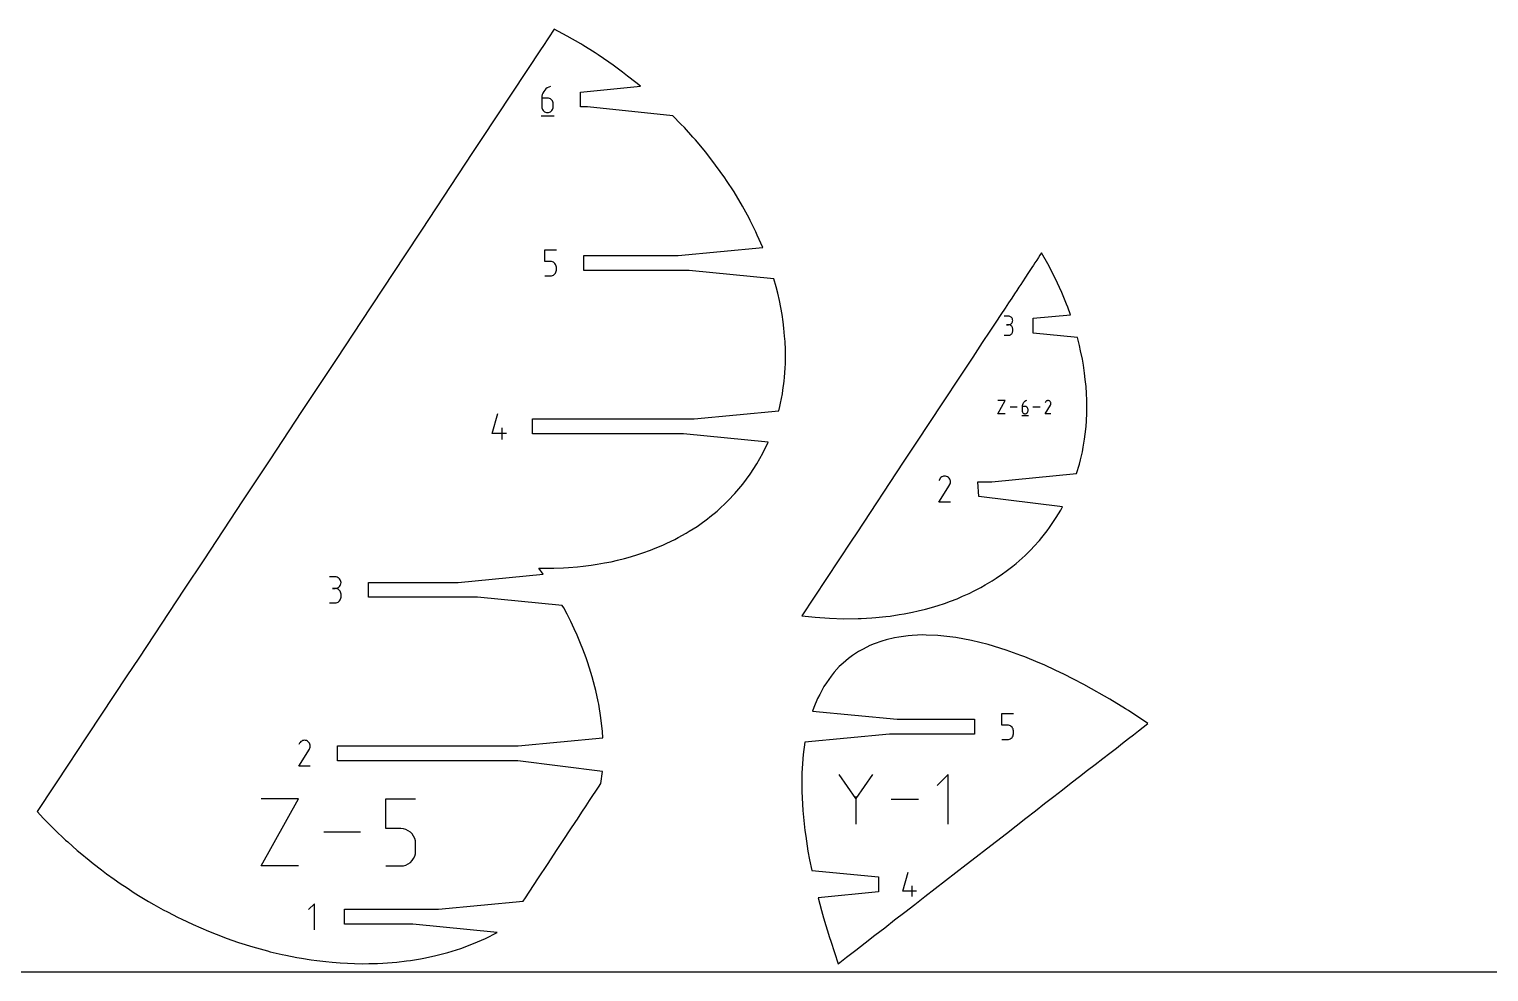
# Model space of a CAD drawing. Extents: x 0 to 38, y 0 to 26.
# Drawn here: x 7.76 to 19, y 0 to 7.26 of the extents above; entities that cross this region are included whole.
import ezdxf

# ---------------------------------------------------------------- set-up
doc = ezdxf.new("R2010")
doc.units = 0

msp = doc.modelspace()

# ---------------------------------------------------------------- linework, layer by layer
at = {"layer": 'annotation', "color": 1}
for p, q in [((11.70661, 6.746226), (11.705626, 6.732707)), ((11.70948, 6.759214), (11.70661, 6.746226)), ((11.714117, 6.771512), (11.70948, 6.759214)), ((11.720402, 6.782958), (11.714117, 6.771512)), ((11.728214, 6.79339), (11.720402, 6.782958)), ((11.737434, 6.802649), (11.728214, 6.79339)), ((11.747941, 6.810573), (11.737434, 6.802649)), ((11.759616, 6.817), (11.747941, 6.810573)), ((11.772339, 6.821771), (11.759616, 6.817)), ((11.772339, 6.821771), (11.772339, 6.821771)), ((11.705626, 6.732707), (11.705626, 6.666233)), ((11.750039, 6.732707), (11.705626, 6.732707)), ((11.705626, 6.666233), (11.705626, 6.666233)), ((11.705626, 6.666233), (11.706343, 6.658244)), ((11.706343, 6.658244), (11.70841, 6.650723)), ((11.70841, 6.650723), (11.7117, 6.643797)), ((11.7117, 6.643797), (11.716087, 6.637591)), ((11.716087, 6.637591), (11.721443, 6.632231)), ((11.758026, 6.731995), (11.750039, 6.732707)), ((11.765542, 6.729939), (11.758026, 6.731995)), ((11.772462, 6.726664), (11.765542, 6.729939)), ((11.77866, 6.722294), (11.772462, 6.726664)), ((11.784011, 6.716953), (11.77866, 6.722294)), ((11.77866, 6.632231), (11.784011, 6.637591)), ((11.788391, 6.710765), (11.784011, 6.716953)), ((11.784011, 6.637591), (11.788391, 6.643797)), ((11.791674, 6.703854), (11.788391, 6.710765)), ((11.788391, 6.643797), (11.791674, 6.650723)), ((11.793736, 6.696343), (11.791674, 6.703854)), ((11.791674, 6.650723), (11.793736, 6.658244)), ((11.794451, 6.688358), (11.793736, 6.696343)), ((11.793736, 6.658244), (11.794451, 6.666233)), ((11.794451, 6.666233), (11.794451, 6.688358)), ((11.794451, 6.688358), (11.794451, 6.688358)), ((11.700064, 6.596771), (11.800064, 6.596771)), ((11.721443, 6.632231), (11.727643, 6.627843)), ((11.727643, 6.627843), (11.73456, 6.624553)), ((11.73456, 6.624553), (11.742067, 6.622487)), ((11.742067, 6.622487), (11.750039, 6.621771)), ((11.750039, 6.621771), (11.758026, 6.622487)), ((11.750039, 6.621771), (11.750039, 6.621771)), ((11.758026, 6.622487), (11.765542, 6.624553)), ((11.765542, 6.624553), (11.772462, 6.627843)), ((11.772462, 6.627843), (11.77866, 6.632231)), ((11.728979, 5.473222), (11.728979, 5.562285)), ((11.728979, 5.562285), (11.817804, 5.562285)), ((11.773392, 5.473222), (11.728979, 5.473222)), ((11.781366, 5.472509), (11.773392, 5.473222)), ((11.788875, 5.470453), (11.781366, 5.472509)), ((11.795793, 5.467178), (11.788875, 5.470453)), ((11.801992, 5.462808), (11.795793, 5.467178)), ((11.807348, 5.457467), (11.801992, 5.462808)), ((11.811733, 5.451279), (11.807348, 5.457467)), ((11.815022, 5.444368), (11.811733, 5.451279)), ((11.81502, 5.391237), (11.817087, 5.398758)), ((11.817087, 5.436857), (11.815022, 5.444368)), ((11.817804, 5.428872), (11.817087, 5.436857)), ((11.817087, 5.398758), (11.817804, 5.406747)), ((11.817804, 5.406747), (11.817804, 5.428872)), ((11.817804, 5.428872), (11.817804, 5.428872)), ((11.728979, 5.362285), (11.773392, 5.362285)), ((11.773392, 5.362285), (11.781363, 5.363001)), ((11.773392, 5.362285), (11.773392, 5.362285)), ((11.781363, 5.363001), (11.78887, 5.365068)), ((11.78887, 5.365068), (11.795787, 5.368358)), ((11.795787, 5.368358), (11.801987, 5.372745)), ((11.801987, 5.372745), (11.807344, 5.378105)), ((11.807344, 5.378105), (11.81173, 5.384311)), ((11.81173, 5.384311), (11.81502, 5.391237)), ((15.30028, 5.051879), (15.267552, 5.051879)), ((15.30028, 4.986423), (15.283892, 4.986423)), ((15.283892, 4.986423), (15.30028, 4.986423)), ((15.306166, 5.051351), (15.30028, 5.051879)), ((15.30028, 4.986423), (15.306166, 4.986952)), ((15.306166, 4.985895), (15.30028, 4.986423)), ((15.30028, 4.986423), (15.30028, 4.986423)), ((15.311704, 5.049828), (15.306166, 5.051351)), ((15.306166, 4.986952), (15.311704, 4.988475)), ((15.311704, 4.984372), (15.306166, 4.985895)), ((15.316804, 5.047405), (15.311704, 5.049828)), ((15.311704, 4.988475), (15.316804, 4.990901)), ((15.316804, 4.981949), (15.311704, 4.984372)), ((15.321371, 5.044175), (15.316804, 5.047405)), ((15.316804, 4.990901), (15.321371, 4.994135)), ((15.321371, 4.978719), (15.316804, 4.981949)), ((15.325314, 5.040231), (15.321371, 5.044175)), ((15.321371, 4.994135), (15.325314, 4.998087)), ((15.325314, 4.974775), (15.321371, 4.978719)), ((15.328542, 5.035668), (15.325314, 5.040231)), ((15.325314, 4.998087), (15.328542, 5.002661)), ((15.328542, 4.970212), (15.325314, 4.974775)), ((15.330961, 5.030579), (15.328542, 5.035668)), ((15.328542, 5.002661), (15.330961, 5.007767)), ((15.330961, 4.965123), (15.328542, 4.970212)), ((15.332481, 5.025058), (15.330961, 5.030579)), ((15.330961, 5.007767), (15.332481, 5.01331)), ((15.332481, 4.959602), (15.330961, 4.965123)), ((15.333008, 5.019197), (15.332481, 5.025058)), ((15.332481, 5.01331), (15.333008, 5.019197)), ((15.333008, 4.953741), (15.332481, 4.959602)), ((15.333008, 5.019197), (15.333008, 5.019197)), ((15.333008, 4.937354), (15.333008, 4.953741)), ((15.333008, 4.953741), (15.333008, 4.953741)), ((15.267552, 4.904672), (15.30028, 4.904672)), ((15.30028, 4.904672), (15.306166, 4.9052)), ((15.30028, 4.904672), (15.30028, 4.904672)), ((15.306166, 4.9052), (15.311704, 4.906722)), ((15.311704, 4.906722), (15.316804, 4.909144)), ((15.316804, 4.909144), (15.321371, 4.912374)), ((15.321371, 4.912374), (15.325314, 4.916316)), ((15.325314, 4.916316), (15.328542, 4.920879)), ((15.328542, 4.920879), (15.330961, 4.925969)), ((15.330961, 4.925969), (15.332481, 4.931491)), ((15.332481, 4.931491), (15.333008, 4.937354)), ((15.217909, 4.299983), (15.274278, 4.401503)), ((15.274278, 4.401503), (15.217909, 4.401503)), ((15.417394, 4.387097), (15.413428, 4.381802)), ((15.422073, 4.391797), (15.417394, 4.387097)), ((15.427407, 4.395819), (15.422073, 4.391797)), ((15.433333, 4.399082), (15.427407, 4.395819)), ((15.439791, 4.401503), (15.433333, 4.399082)), ((15.439791, 4.401503), (15.439791, 4.401503)), ((15.585697, 4.390214), (15.582737, 4.384535)), ((15.588047, 4.393546), (15.585697, 4.390214)), ((15.590865, 4.396327), (15.588047, 4.393546)), ((15.594068, 4.398535), (15.590865, 4.396327)), ((15.597568, 4.400148), (15.594068, 4.398535)), ((15.60128, 4.401144), (15.597568, 4.400148)), ((15.605119, 4.401501), (15.60128, 4.401144)), ((15.608999, 4.401195), (15.605119, 4.401501)), ((15.612833, 4.400206), (15.608999, 4.401195)), ((15.616537, 4.39851), (15.612833, 4.400206)), ((15.619849, 4.396158), (15.616537, 4.39851)), ((15.616537, 4.39851), (15.616537, 4.39851)), ((15.622619, 4.393335), (15.619849, 4.396158)), ((15.624821, 4.390128), (15.622619, 4.393335)), ((15.626431, 4.386624), (15.624821, 4.390128)), ((15.627424, 4.382909), (15.626431, 4.386624)), ((11.322798, 4.147261), (11.367148, 4.302799)), ((15.274278, 4.299983), (15.217909, 4.299983)), ((15.367867, 4.350743), (15.312358, 4.350743)), ((15.403104, 4.287292), (15.453865, 4.287292)), ((15.406427, 4.363156), (15.405928, 4.356294)), ((15.405928, 4.356294), (15.405928, 4.322552)), ((15.428472, 4.356294), (15.405928, 4.356294)), ((15.405928, 4.322552), (15.405928, 4.322552)), ((15.405928, 4.322552), (15.406292, 4.318496)), ((15.406292, 4.318496), (15.407341, 4.314679)), ((15.407884, 4.369749), (15.406427, 4.363156)), ((15.407341, 4.314679), (15.409011, 4.311163)), ((15.410238, 4.375992), (15.407884, 4.369749)), ((15.409011, 4.311163), (15.411238, 4.308013)), ((15.413428, 4.381802), (15.410238, 4.375992)), ((15.411238, 4.308013), (15.413957, 4.305292)), ((15.413957, 4.305292), (15.417104, 4.303065)), ((15.417104, 4.303065), (15.420615, 4.301395)), ((15.420615, 4.301395), (15.424426, 4.300346)), ((15.424426, 4.300346), (15.428472, 4.299983)), ((15.432526, 4.355933), (15.428472, 4.356294)), ((15.428472, 4.299983), (15.432526, 4.300346)), ((15.428472, 4.299983), (15.428472, 4.299983)), ((15.436342, 4.354889), (15.432526, 4.355933)), ((15.432526, 4.300346), (15.436342, 4.301395)), ((15.439854, 4.353227), (15.436342, 4.354889)), ((15.436342, 4.301395), (15.439854, 4.303065)), ((15.443, 4.351008), (15.439854, 4.353227)), ((15.439854, 4.303065), (15.443, 4.305292)), ((15.445716, 4.348297), (15.443, 4.351008)), ((15.443, 4.305292), (15.445716, 4.308013)), ((15.44794, 4.345156), (15.445716, 4.348297)), ((15.445716, 4.308013), (15.44794, 4.311163)), ((15.449606, 4.341648), (15.44794, 4.345156)), ((15.44794, 4.311163), (15.449606, 4.314679)), ((15.450653, 4.337836), (15.449606, 4.341648)), ((15.449606, 4.314679), (15.450653, 4.318496)), ((15.451016, 4.333782), (15.450653, 4.337836)), ((15.450653, 4.318496), (15.451016, 4.322552)), ((15.451016, 4.322552), (15.451016, 4.333782)), ((15.451016, 4.333782), (15.451016, 4.333782)), ((15.544605, 4.350743), (15.489095, 4.350743)), ((15.582673, 4.299982), (15.624336, 4.367053)), ((15.627761, 4.299982), (15.582673, 4.299982)), ((15.624336, 4.367053), (15.624386, 4.367115)), ((15.624336, 4.367053), (15.624336, 4.367053)), ((15.624386, 4.367115), (15.624433, 4.367177)), ((15.624433, 4.367177), (15.624479, 4.36724)), ((15.624479, 4.36724), (15.624524, 4.367305)), ((15.624524, 4.367305), (15.624568, 4.367372)), ((15.624568, 4.367372), (15.62461, 4.367441)), ((15.62461, 4.367441), (15.624653, 4.367514)), ((15.624653, 4.367514), (15.624695, 4.36759)), ((15.624695, 4.36759), (15.624737, 4.367671)), ((15.624737, 4.367671), (15.626457, 4.371364)), ((15.624737, 4.367671), (15.624737, 4.367671)), ((15.626457, 4.371364), (15.627462, 4.375193)), ((15.627776, 4.37907), (15.627424, 4.382909)), ((15.627462, 4.375193), (15.627776, 4.37907)), ((11.40056, 4.102799), (11.40056, 4.191624)), ((11.433848, 4.147261), (11.322798, 4.147261)), ((14.764455, 3.618871), (14.846532, 3.751005)), ((14.770413, 3.796634), (14.76458, 3.785446)), ((14.775041, 3.803197), (14.770413, 3.796634)), ((14.780594, 3.808676), (14.775041, 3.803197)), ((14.786903, 3.813026), (14.780594, 3.808676)), ((14.793798, 3.816204), (14.786903, 3.813026)), ((14.801112, 3.818166), (14.793798, 3.816204)), ((14.808674, 3.818868), (14.801112, 3.818166)), ((14.816317, 3.818267), (14.808674, 3.818868)), ((14.823871, 3.816317), (14.816317, 3.818267)), ((14.831168, 3.812977), (14.823871, 3.816317)), ((14.837694, 3.808342), (14.831168, 3.812977)), ((14.831168, 3.812977), (14.831168, 3.812977)), ((14.84315, 3.802782), (14.837694, 3.808342)), ((14.847489, 3.796464), (14.84315, 3.802782)), ((14.846532, 3.751005), (14.84663, 3.751126)), ((14.846532, 3.751005), (14.846532, 3.751005)), ((14.84663, 3.751126), (14.846724, 3.751249)), ((14.846724, 3.751249), (14.846815, 3.751373)), ((14.846815, 3.751373), (14.846903, 3.751501)), ((14.846903, 3.751501), (14.846989, 3.751633)), ((14.846989, 3.751633), (14.847073, 3.75177)), ((14.847073, 3.75177), (14.847156, 3.751913)), ((14.847156, 3.751913), (14.847239, 3.752063)), ((14.847239, 3.752063), (14.847322, 3.752222)), ((14.847322, 3.752222), (14.850711, 3.759498)), ((14.847322, 3.752222), (14.847322, 3.752222)), ((14.85066, 3.789561), (14.847489, 3.796464)), ((14.852617, 3.782243), (14.85066, 3.789561)), ((14.850711, 3.759498), (14.852691, 3.76704)), ((14.85331, 3.774679), (14.852617, 3.782243)), ((14.852691, 3.76704), (14.85331, 3.774679)), ((14.85328, 3.618871), (14.764455, 3.618871)), ((10.114842, 3.043081), (10.07043, 3.043081)), ((10.12283, 3.042364), (10.114842, 3.043081)), ((10.130346, 3.040298), (10.12283, 3.042364)), ((10.137266, 3.03701), (10.130346, 3.040298)), ((10.143464, 3.032626), (10.137266, 3.03701)), ((10.114842, 2.954256), (10.092605, 2.954256)), ((10.092605, 2.954256), (10.114842, 2.954256)), ((10.114842, 2.954256), (10.12283, 2.954973)), ((10.12283, 2.953539), (10.114842, 2.954256)), ((10.114842, 2.954256), (10.114842, 2.954256)), ((10.12283, 2.954973), (10.130346, 2.957041)), ((10.130346, 2.951473), (10.12283, 2.953539)), ((10.130346, 2.957041), (10.137266, 2.960332)), ((10.137266, 2.948185), (10.130346, 2.951473)), ((10.137266, 2.960332), (10.143464, 2.964722)), ((10.143464, 2.943801), (10.137266, 2.948185)), ((10.148815, 3.027275), (10.143464, 3.032626)), ((10.143464, 2.964722), (10.148815, 2.970084)), ((10.148815, 2.93845), (10.143464, 2.943801)), ((10.153195, 3.021083), (10.148815, 3.027275)), ((10.148815, 2.970084), (10.153195, 2.976292)), ((10.153195, 2.932258), (10.148815, 2.93845)), ((10.156478, 3.014177), (10.153195, 3.021083)), ((10.153195, 2.976292), (10.156478, 2.98322)), ((10.156478, 2.925352), (10.153195, 2.932258)), ((10.15854, 3.006684), (10.156478, 3.014177)), ((10.156478, 2.98322), (10.15854, 2.990741)), ((10.15854, 2.917859), (10.156478, 2.925352)), ((10.159255, 2.998731), (10.15854, 3.006684)), ((10.15854, 2.990741), (10.159255, 2.998731)), ((10.159255, 2.998731), (10.159255, 2.998731)), ((10.07043, 2.843319), (10.114842, 2.843319)), ((10.114842, 2.843319), (10.12283, 2.844036)), ((10.114842, 2.843319), (10.114842, 2.843319)), ((10.12283, 2.844036), (10.130346, 2.846101)), ((10.130346, 2.846101), (10.137266, 2.849388)), ((10.137266, 2.849388), (10.143464, 2.85377)), ((10.143464, 2.85377), (10.148815, 2.85912)), ((10.148815, 2.85912), (10.153195, 2.865312)), ((10.153195, 2.865312), (10.156478, 2.872219)), ((10.156478, 2.872219), (10.15854, 2.879713)), ((10.159255, 2.909907), (10.15854, 2.917859)), ((10.15854, 2.879713), (10.159255, 2.887669)), ((10.159255, 2.887669), (10.159255, 2.909907)), ((10.159255, 2.909907), (10.159255, 2.909907)), ((15.249209, 1.900308), (15.249209, 1.989371)), ((15.249209, 1.989371), (15.338034, 1.989371)), ((15.293622, 1.900308), (15.249209, 1.900308)), ((15.301596, 1.899595), (15.293622, 1.900308)), ((15.309105, 1.89754), (15.301596, 1.899595)), ((15.316023, 1.894265), (15.309105, 1.89754)), ((15.316017, 1.795444), (15.322217, 1.799832)), ((15.322222, 1.889895), (15.316023, 1.894265)), ((15.322217, 1.799832), (15.327574, 1.805192)), ((15.327578, 1.884554), (15.322222, 1.889895)), ((15.327574, 1.805192), (15.33196, 1.811398)), ((15.331963, 1.878366), (15.327578, 1.884554)), ((15.33196, 1.811398), (15.33525, 1.818324)), ((15.335252, 1.871454), (15.331963, 1.878366)), ((15.33525, 1.818324), (15.337317, 1.825845)), ((15.337317, 1.863944), (15.335252, 1.871454)), ((15.338034, 1.855959), (15.337317, 1.863944)), ((15.337317, 1.825845), (15.338034, 1.833834)), ((15.338034, 1.833834), (15.338034, 1.855959)), ((15.338034, 1.855959), (15.338034, 1.855959)), ((9.834001, 1.583826), (9.916078, 1.715959)), ((9.839959, 1.761588), (9.834127, 1.7504)), ((9.844587, 1.768151), (9.839959, 1.761588)), ((9.85014, 1.77363), (9.844587, 1.768151)), ((9.856449, 1.77798), (9.85014, 1.77363)), ((9.863344, 1.781158), (9.856449, 1.77798)), ((9.870658, 1.78312), (9.863344, 1.781158)), ((9.87822, 1.783822), (9.870658, 1.78312)), ((9.885863, 1.783221), (9.87822, 1.783822)), ((9.893417, 1.781271), (9.885863, 1.783221)), ((9.900714, 1.777931), (9.893417, 1.781271)), ((9.90724, 1.773297), (9.900714, 1.777931)), ((9.900714, 1.777931), (9.900714, 1.777931)), ((9.912696, 1.767736), (9.90724, 1.773297)), ((9.917035, 1.761418), (9.912696, 1.767736)), ((9.916078, 1.715959), (9.916176, 1.71608)), ((9.916078, 1.715959), (9.916078, 1.715959)), ((9.916176, 1.71608), (9.91627, 1.716203)), ((9.91627, 1.716203), (9.916361, 1.716327)), ((9.916361, 1.716327), (9.916449, 1.716455)), ((9.916449, 1.716455), (9.916535, 1.716587)), ((9.916535, 1.716587), (9.916619, 1.716724)), ((9.916619, 1.716724), (9.916702, 1.716867)), ((9.916702, 1.716867), (9.916785, 1.717017)), ((9.916785, 1.717017), (9.916868, 1.717176)), ((9.916868, 1.717176), (9.920257, 1.724452)), ((9.916868, 1.717176), (9.916868, 1.717176)), ((9.920206, 1.754515), (9.917035, 1.761418)), ((9.922163, 1.747197), (9.920206, 1.754515)), ((9.920257, 1.724452), (9.922237, 1.731995)), ((9.922856, 1.739633), (9.922163, 1.747197)), ((9.922237, 1.731995), (9.922856, 1.739633)), ((15.249209, 1.789371), (15.293622, 1.789371)), ((15.293622, 1.789371), (15.301593, 1.790088)), ((15.293622, 1.789371), (15.293622, 1.789371)), ((15.301593, 1.790088), (15.3091, 1.792154)), ((15.3091, 1.792154), (15.316017, 1.795444)), ((9.922826, 1.583826), (9.834001, 1.583826)), ((14.125094, 1.335815), (13.996918, 1.521175)), ((14.253246, 1.521175), (14.125094, 1.335815)), ((14.837001, 1.521163), (14.751575, 1.435712)), ((14.837001, 1.136901), (14.837001, 1.521163)), ((14.125094, 1.350732), (14.125094, 1.136889)), ((9.543706, 0.815617), (9.831615, 1.334139)), ((9.831615, 1.334139), (9.543706, 1.334139)), ((10.504025, 1.103233), (10.504025, 1.334139)), ((10.504025, 1.334139), (10.734313, 1.334139)), ((14.6075, 1.329032), (14.397392, 1.329032)), ((10.309628, 1.074878), (10.026109, 1.074878)), ((10.619169, 1.103233), (10.504025, 1.103233)), ((10.639844, 1.101385), (10.619169, 1.103233)), ((10.659312, 1.096055), (10.639844, 1.101385)), ((10.677246, 1.087565), (10.659312, 1.096055)), ((10.69332, 1.076235), (10.677246, 1.087565)), ((10.707204, 1.062388), (10.69332, 1.076235)), ((10.718574, 1.046345), (10.707204, 1.062388)), ((10.7271, 1.028427), (10.718574, 1.046345)), ((10.732455, 1.008955), (10.7271, 1.028427)), ((10.727096, 0.890679), (10.732454, 0.910178)), ((10.732454, 0.910178), (10.734313, 0.930891)), ((10.734313, 0.988252), (10.732455, 1.008955)), ((10.734313, 0.930891), (10.734313, 0.988252)), ((10.734313, 0.988252), (10.734313, 0.988252)), ((9.831615, 0.815617), (9.543706, 0.815617)), ((10.504025, 0.815617), (10.619169, 0.815617)), ((10.619169, 0.815617), (10.639835, 0.817475)), ((10.619169, 0.815617), (10.619169, 0.815617)), ((10.639835, 0.817475), (10.659299, 0.822832)), ((10.659299, 0.822832), (10.677232, 0.831362)), ((10.677232, 0.831362), (10.693306, 0.842737)), ((10.693306, 0.842737), (10.707194, 0.856633)), ((10.707194, 0.856633), (10.718566, 0.872722)), ((10.718566, 0.872722), (10.727096, 0.890679)), ((14.487009, 0.621556), (14.52845, 0.766894)), ((14.590777, 0.621556), (14.487009, 0.621556)), ((14.559672, 0.580009), (14.559672, 0.663009)), ((9.954433, 0.524341), (9.90997, 0.479866)), ((9.954433, 0.324341), (9.954433, 0.524341))]:
    msp.add_line(p, q, dxfattribs=at)
at = {"layer": 'boundary', "color": 5}
for p, q in [((11.801448, 7.263473), (11.713127, 7.129738)), ((11.901076, 7.210047), (11.801448, 7.263473)), ((12.005829, 7.149475), (11.901076, 7.210047)), ((11.701711, 7.112452), (11.244719, 6.420475)), ((11.713127, 7.129738), (11.701711, 7.112452)), ((12.021626, 7.1396), (12.005829, 7.149475)), ((12.11562, 7.080839), (12.021626, 7.1396)), ((12.139642, 7.064646), (12.11562, 7.080839)), ((12.22301, 7.00845), (12.139642, 7.064646)), ((12.254802, 6.98539), (12.22301, 7.00845)), ((12.327762, 6.932468), (12.254802, 6.98539)), ((12.366791, 6.90205), (12.327762, 6.932468)), ((12.429645, 6.853062), (12.366791, 6.90205)), ((12.005064, 6.779271), (12.465147, 6.823358)), ((12.005064, 6.664271), (12.005064, 6.779271)), ((12.465147, 6.823358), (12.429645, 6.853062)), ((12.057738, 6.664271), (12.005064, 6.664271)), ((12.715872, 6.59608), (12.057738, 6.664271)), ((12.777179, 6.532652), (12.715872, 6.59608)), ((12.804105, 6.504795), (12.777179, 6.532652)), ((11.244719, 6.420475), (11.173232, 6.31223)), ((12.869033, 6.432587), (12.804105, 6.504795)), ((12.888418, 6.411028), (12.869033, 6.432587)), ((12.968626, 6.314987), (12.888418, 6.411028)), ((11.173232, 6.31223), (10.778224, 5.71411)), ((13.044552, 6.216881), (12.968626, 6.314987)), ((13.116028, 6.11693), (13.044552, 6.216881)), ((13.129563, 6.09637), (13.116028, 6.11693)), ((13.186268, 6.009763), (13.129563, 6.09637)), ((13.251886, 5.899861), (13.186268, 6.009763)), ((13.302236, 5.808215), (13.251886, 5.899861)), ((13.31182, 5.788921), (13.302236, 5.808215)), ((13.354442, 5.703114), (13.31182, 5.788921)), ((10.778224, 5.71411), (10.647632, 5.516368)), ((13.365951, 5.677242), (13.354442, 5.703114)), ((13.407423, 5.582285), (13.365951, 5.677242)), ((10.647632, 5.516368), (10.314672, 5.012201)), ((12.028417, 5.404785), (12.028417, 5.519785)), ((12.028417, 5.519785), (12.755195, 5.519785)), ((12.755195, 5.519785), (13.407423, 5.582285)), ((15.54289, 5.521402), (15.531497, 5.50415)), ((15.555367, 5.540295), (15.54289, 5.521402)), ((15.602972, 5.456495), (15.555367, 5.540295)), ((12.839938, 5.404785), (12.028417, 5.404785)), ((13.49263, 5.340695), (12.839938, 5.404785)), ((15.466102, 5.40513), (15.449759, 5.380383)), ((15.480306, 5.426637), (15.466102, 5.40513)), ((15.492815, 5.445579), (15.480306, 5.426637)), ((15.503963, 5.462459), (15.492815, 5.445579)), ((15.518669, 5.484727), (15.503963, 5.462459)), ((15.531497, 5.50415), (15.518669, 5.484727)), ((15.660063, 5.345145), (15.602972, 5.456495)), ((13.510954, 5.27791), (13.49263, 5.340695)), ((15.394843, 5.297229), (15.380319, 5.275237)), ((15.407939, 5.317059), (15.394843, 5.297229)), ((15.430661, 5.351465), (15.407939, 5.317059)), ((15.449759, 5.380383), (15.430661, 5.351465)), ((15.711301, 5.233201), (15.660063, 5.345145)), ((13.522746, 5.228971), (13.510954, 5.27791)), ((13.536574, 5.171581), (13.522746, 5.228971)), ((13.546749, 5.117944), (13.536574, 5.171581)), ((15.325149, 5.191699), (15.301421, 5.15577)), ((15.345855, 5.223052), (15.325149, 5.191699)), ((15.364102, 5.250681), (15.345855, 5.223052)), ((15.380319, 5.275237), (15.364102, 5.250681)), ((15.747778, 5.145214), (15.711301, 5.233201)), ((13.556658, 5.065711), (13.546749, 5.117944)), ((13.564634, 5.007886), (13.556658, 5.065711)), ((15.24165, 5.065265), (15.203181, 5.007015)), ((15.273926, 5.114137), (15.24165, 5.065265)), ((15.301421, 5.15577), (15.273926, 5.114137)), ((15.489526, 5.035859), (15.7775, 5.063454)), ((15.756595, 5.120958), (15.747778, 5.145214)), ((15.7775, 5.063454), (15.756595, 5.120958)), ((10.314672, 5.012201), (10.126272, 4.726926)), ((13.571165, 4.960533), (13.564634, 5.007886)), ((13.576409, 4.899061), (13.571165, 4.960533)), ((15.203181, 5.007015), (15.156491, 4.936317)), ((15.489526, 4.920859), (15.489526, 5.035859)), ((13.58006, 4.856278), (13.576409, 4.899061)), ((13.582103, 4.791726), (13.58006, 4.856278)), ((15.098557, 4.848594), (15.02467, 4.736714)), ((15.156491, 4.936317), (15.098557, 4.848594)), ((15.831347, 4.888104), (15.489526, 4.920859)), ((15.847683, 4.82572), (15.831347, 4.888104)), ((10.126272, 4.726926), (9.855081, 4.31629)), ((13.58176, 4.686127), (13.583324, 4.753178)), ((13.583324, 4.753178), (13.582103, 4.791726)), ((15.02467, 4.736714), (14.927062, 4.588916)), ((15.856201, 4.785313), (15.847683, 4.82572)), ((15.870046, 4.719633), (15.856201, 4.785313)), ((13.575437, 4.582503), (13.580951, 4.651459)), ((13.580951, 4.651459), (13.58176, 4.686127)), ((15.877197, 4.674728), (15.870046, 4.719633)), ((15.886846, 4.614143), (15.877197, 4.674728)), ((15.892079, 4.565242), (15.886846, 4.614143)), ((13.56321, 4.481083), (13.572946, 4.551345)), ((13.572946, 4.551345), (13.575437, 4.582503)), ((14.927062, 4.588916), (14.791949, 4.384329)), ((15.898047, 4.509481), (15.892079, 4.565242)), ((15.900865, 4.457118), (15.898047, 4.509481)), ((13.545164, 4.382085), (13.559326, 4.453057)), ((13.559326, 4.453057), (13.56321, 4.481083)), ((15.903623, 4.40588), (15.900865, 4.457118)), ((15.903591, 4.350606), (15.903623, 4.40588)), ((9.855081, 4.31629), (9.610498, 3.945943)), ((12.878938, 4.260299), (13.531166, 4.322799)), ((13.531166, 4.322799), (13.540121, 4.356812)), ((13.540121, 4.356812), (13.545164, 4.382085)), ((14.791949, 4.384329), (14.592303, 4.082026)), ((15.900309, 4.245948), (15.903564, 4.303567)), ((15.903564, 4.303567), (15.903591, 4.350606)), ((11.633348, 4.145299), (11.633348, 4.260299)), ((11.633348, 4.260299), (12.878938, 4.260299)), ((15.891083, 4.143379), (15.897869, 4.202767)), ((15.897869, 4.202767), (15.900309, 4.245948)), ((12.797401, 4.145299), (11.633348, 4.145299)), ((13.449482, 4.082435), (12.797401, 4.145299)), ((13.408483, 3.996433), (13.449482, 4.082435)), ((14.592303, 4.082026), (14.489341, 3.926121)), ((15.875996, 4.043122), (15.88655, 4.103703)), ((15.88655, 4.103703), (15.891083, 4.143379)), ((9.610498, 3.945943), (9.400464, 3.627911)), ((13.362233, 3.913481), (13.408483, 3.996433)), ((15.847155, 3.911654), (15.855142, 3.94539)), ((15.855142, 3.94539), (15.869632, 4.006594)), ((15.869632, 4.006594), (15.875996, 4.043122)), ((13.254394, 3.757452), (13.310832, 3.833762)), ((13.310832, 3.833762), (13.362233, 3.913481)), ((14.489341, 3.926121), (14.131066, 3.383622)), ((15.172918, 3.776373), (15.825146, 3.838873)), ((15.825146, 3.838873), (15.847155, 3.911654)), ((13.193044, 3.68472), (13.254394, 3.757452)), ((15.07214, 3.661373), (15.063892, 3.776373)), ((15.063892, 3.776373), (15.172918, 3.776373)), ((9.400464, 3.627911), (9.10165, 3.175447)), ((13.072497, 3.565651), (13.126918, 3.615724)), ((13.126918, 3.615724), (13.141372, 3.630805)), ((13.141372, 3.630805), (13.193044, 3.68472)), ((15.716368, 3.583596), (15.07214, 3.661373)), ((12.922484, 3.447736), (12.980926, 3.489546)), ((12.980926, 3.489546), (12.99947, 3.504599)), ((12.99947, 3.504599), (13.056159, 3.550618)), ((13.056159, 3.550618), (13.072497, 3.565651)), ((15.6535, 3.47662), (15.668513, 3.501307)), ((15.668513, 3.501307), (15.7028, 3.557687)), ((15.7028, 3.557687), (15.716368, 3.583596)), ((12.757437, 3.346875), (12.817708, 3.38003)), ((12.817708, 3.38003), (12.841739, 3.395139)), ((12.841739, 3.395139), (12.901385, 3.432641)), ((12.901385, 3.432641), (12.922484, 3.447736)), ((14.131066, 3.383622), (14.088522, 3.319201)), ((15.55809, 3.347586), (15.599115, 3.39889)), ((15.599115, 3.39889), (15.615698, 3.422592)), ((15.615698, 3.422592), (15.6535, 3.47662)), ((12.543766, 3.249069), (12.578985, 3.263564)), ((12.578985, 3.263564), (12.638702, 3.288142)), ((12.638702, 3.288142), (12.669783, 3.303001)), ((12.669783, 3.303001), (12.730083, 3.331828)), ((12.730083, 3.331828), (12.757437, 3.346875)), ((14.088522, 3.319201), (13.708324, 2.743507)), ((15.475581, 3.254122), (15.495865, 3.276416)), ((15.495865, 3.276416), (15.539765, 3.32467)), ((15.539765, 3.32467), (15.55809, 3.347586)), ((9.10165, 3.175447), (8.951829, 2.948588)), ((12.132775, 3.140461), (12.188571, 3.150822)), ((12.188571, 3.150822), (12.239764, 3.160329)), ((12.239764, 3.160329), (12.289834, 3.172215)), ((12.289834, 3.172215), (12.344077, 3.185091)), ((12.344077, 3.185091), (12.388799, 3.198146)), ((12.388799, 3.198146), (12.445486, 3.214693)), ((12.445486, 3.214693), (12.485254, 3.228602)), ((12.485254, 3.228602), (12.543766, 3.249069)), ((15.35829, 3.146024), (15.406706, 3.187402)), ((15.406706, 3.187402), (15.429202, 3.209194)), ((15.429202, 3.209194), (15.475581, 3.254122)), ((11.062892, 3.000813), (11.71512, 3.063313)), ((11.71512, 3.063313), (11.682872, 3.11064)), ((11.682872, 3.11064), (11.764806, 3.110614)), ((11.764806, 3.110614), (11.798148, 3.110603)), ((11.798148, 3.110603), (11.873128, 3.113882)), ((11.873128, 3.113882), (11.911724, 3.11557)), ((11.911724, 3.11557), (11.980005, 3.121663)), ((11.980005, 3.121663), (12.023348, 3.12553)), ((12.023348, 3.12553), (12.085224, 3.133972)), ((12.085224, 3.133972), (12.132775, 3.140461)), ((15.204491, 3.032197), (15.255495, 3.066026)), ((15.255495, 3.066026), (15.283321, 3.086998)), ((15.283321, 3.086998), (15.333289, 3.124657)), ((15.333289, 3.124657), (15.35829, 3.146024)), ((8.951829, 2.948588), (8.601053, 2.417444)), ((10.369868, 2.885813), (10.369868, 3.000813)), ((10.369868, 3.000813), (11.062892, 3.000813)), ((14.997603, 2.916062), (15.03605, 2.935551)), ((15.03605, 2.935551), (15.087467, 2.961614)), ((15.087467, 2.961614), (15.121999, 2.981694)), ((15.121999, 2.981694), (15.173494, 3.011639)), ((15.173494, 3.011639), (15.204491, 3.032197)), ((11.211472, 2.885813), (10.369868, 2.885813)), ((11.8637, 2.823313), (11.211472, 2.885813)), ((11.874981, 2.803568), (11.8637, 2.823313)), ((14.707016, 2.807202), (14.759536, 2.823757)), ((14.759536, 2.823757), (14.807167, 2.838771)), ((14.807167, 2.838771), (14.854609, 2.856544)), ((14.854609, 2.856544), (14.904101, 2.875085)), ((14.904101, 2.875085), (14.946851, 2.89382)), ((14.946851, 2.89382), (14.997603, 2.916062)), ((11.90026, 2.754787), (11.874981, 2.803568)), ((11.92926, 2.698827), (11.90026, 2.754787)), ((11.955185, 2.643201), (11.92926, 2.698827)), ((13.708324, 2.743507), (13.811468, 2.73222)), ((13.811468, 2.73222), (13.922477, 2.724413)), ((13.922477, 2.724413), (14.032562, 2.721046)), ((14.032562, 2.721046), (14.141512, 2.722151)), ((14.141512, 2.722151), (14.165936, 2.722581)), ((14.165936, 2.722581), (14.249117, 2.727756)), ((14.249117, 2.727756), (14.278741, 2.729599)), ((14.278741, 2.729599), (14.355165, 2.737882)), ((14.355165, 2.737882), (14.389493, 2.741602)), ((14.389493, 2.741602), (14.459444, 2.752542)), ((14.459444, 2.752542), (14.497948, 2.758564)), ((14.497948, 2.758564), (14.561741, 2.771743)), ((14.561741, 2.771743), (14.603867, 2.780446)), ((14.603867, 2.780446), (14.661843, 2.795485)), ((14.661843, 2.795485), (14.707016, 2.807202)), ((11.978452, 2.593277), (11.955185, 2.643201)), ((12.004218, 2.531125), (11.978452, 2.593277)), ((14.527889, 2.589734), (14.456543, 2.57918)), ((14.559302, 2.591374), (14.527889, 2.589734)), ((14.639526, 2.595564), (14.559302, 2.591374)), ((14.666843, 2.594649), (14.639526, 2.595564)), ((14.75719, 2.591626), (14.666843, 2.594649)), ((14.778848, 2.589222), (14.75719, 2.591626)), ((14.895007, 2.575315), (14.778848, 2.589222)), ((12.022449, 2.48715), (12.004218, 2.531125)), ((12.047277, 2.418852), (12.022449, 2.48715)), ((14.180233, 2.487044), (14.146327, 2.469313)), ((14.231534, 2.513871), (14.180233, 2.487044)), ((14.266674, 2.527209), (14.231534, 2.513871)), ((14.323668, 2.548842), (14.266674, 2.527209)), ((14.35889, 2.557858), (14.323668, 2.548842)), ((14.422526, 2.574148), (14.35889, 2.557858)), ((14.456543, 2.57918), (14.422526, 2.574148)), ((15.015021, 2.553153), (14.895007, 2.575315)), ((15.079982, 2.537121), (15.015021, 2.553153)), ((15.143686, 2.5214), (15.079982, 2.537121)), ((15.28274, 2.478692), (15.143686, 2.5214)), ((15.395986, 2.43753), (15.28274, 2.478692)), ((8.601053, 2.417444), (8.510164, 2.27982)), ((12.061153, 2.380681), (12.047277, 2.418852)), ((12.084295, 2.306673), (12.061153, 2.380681)), ((14.026042, 2.377474), (13.99743, 2.351846)), ((14.068234, 2.415265), (14.026042, 2.377474)), ((14.099907, 2.437186), (14.068234, 2.415265)), ((14.146327, 2.469313), (14.099907, 2.437186)), ((15.426402, 2.426475), (15.395986, 2.43753)), ((15.528791, 2.383837), (15.426402, 2.426475)), ((15.574356, 2.364862), (15.528791, 2.383837)), ((15.664028, 2.323029), (15.574356, 2.364862)), ((8.510164, 2.27982), (8.110006, 1.673902)), ((12.094479, 2.274105), (12.084295, 2.306673)), ((12.115228, 2.194872), (12.094479, 2.274105)), ((13.934068, 2.279197), (13.899081, 2.227941)), ((13.958985, 2.307766), (13.934068, 2.279197)), ((13.99743, 2.351846), (13.958985, 2.307766)), ((15.726276, 2.29399), (15.664028, 2.323029)), ((15.801442, 2.255344), (15.726276, 2.29399)), ((15.881825, 2.214016), (15.801442, 2.255344)), ((12.122355, 2.167656), (12.115228, 2.194872)), ((12.140046, 2.083728), (12.122355, 2.167656)), ((13.846678, 2.137898), (13.830216, 2.10687)), ((13.878288, 2.197479), (13.846678, 2.137898)), ((13.899081, 2.227941), (13.878288, 2.197479)), ((15.940785, 2.181016), (15.881825, 2.214016)), ((16.040663, 2.125114), (15.940785, 2.181016)), ((12.144717, 2.06157), (12.140046, 2.083728)), ((12.161517, 1.956079), (12.144717, 2.06157)), ((13.802116, 2.037565), (13.790684, 2.009371)), ((13.830216, 2.10687), (13.802116, 2.037565)), ((16.081821, 2.100275), (16.040663, 2.125114)), ((16.202438, 2.027483), (16.081821, 2.100275)), ((16.224321, 2.01335), (16.202438, 2.027483)), ((12.172718, 1.851418), (12.161517, 1.956079)), ((13.790684, 2.009371), (14.442912, 1.946871)), ((14.442912, 1.946871), (15.038647, 1.946871)), ((15.038647, 1.946871), (15.038647, 1.831871)), ((16.374503, 1.913053), (16.224321, 2.01335)), ((16.337889, 1.884645), (16.374503, 1.913053)), ((11.523052, 1.741327), (12.17528, 1.803827)), ((12.17528, 1.803827), (12.172718, 1.851418)), ((14.383531, 1.831871), (13.731303, 1.769371)), ((15.038647, 1.831871), (14.383531, 1.831871)), ((16.225091, 1.797131), (16.263234, 1.826724)), ((16.263234, 1.826724), (16.300815, 1.855882)), ((16.300815, 1.855882), (16.337889, 1.884645)), ((10.133439, 1.626327), (10.133439, 1.741327)), ((10.133439, 1.741327), (11.523052, 1.741327)), ((13.731303, 1.769371), (13.718789, 1.674549)), ((16.079998, 1.684561), (16.131287, 1.724353)), ((16.131287, 1.724353), (16.179687, 1.761904)), ((16.179687, 1.761904), (16.225091, 1.797131)), ((8.076438, 1.623074), (7.82009, 1.234912)), ((8.110006, 1.673902), (8.076438, 1.623074)), ((11.521393, 1.626327), (10.133439, 1.626327)), ((12.17254, 1.544703), (11.521393, 1.626327)), ((13.718789, 1.674549), (13.708848, 1.532952)), ((15.909954, 1.552632), (15.969209, 1.598605)), ((15.969209, 1.598605), (16.025932, 1.642614)), ((16.025932, 1.642614), (16.079998, 1.684561)), ((12.160906, 1.4515), (12.17254, 1.544703)), ((13.708457, 1.473023), (13.708324, 1.389031)), ((13.708848, 1.532952), (13.708457, 1.473023)), ((15.784376, 1.455202), (15.848298, 1.504796)), ((15.848298, 1.504796), (15.909954, 1.552632)), ((12.074498, 1.320661), (12.099427, 1.358409)), ((12.099427, 1.358409), (12.121906, 1.392447)), ((12.121906, 1.392447), (12.142299, 1.423326)), ((12.142299, 1.423326), (12.160906, 1.4515)), ((13.708324, 1.389031), (13.716185, 1.242825)), ((15.578938, 1.295813), (15.648907, 1.350099)), ((15.648907, 1.350099), (15.717063, 1.402977)), ((15.717063, 1.402977), (15.784376, 1.455202)), ((12.015344, 1.231091), (12.046663, 1.278514)), ((12.046663, 1.278514), (12.074498, 1.320661)), ((13.716185, 1.242825), (13.718755, 1.218127)), ((15.434183, 1.183505), (15.50731, 1.240241)), ((15.50731, 1.240241), (15.578938, 1.295813)), ((7.82009, 1.234912), (7.868316, 1.182444)), ((7.868316, 1.182444), (7.951615, 1.097848)), ((11.924568, 1.093639), (11.96693, 1.157783)), ((11.96693, 1.157783), (11.979803, 1.177275)), ((11.979803, 1.177275), (12.015344, 1.231091)), ((13.718755, 1.218127), (13.732109, 1.089834)), ((15.284084, 1.067051), (15.359719, 1.125732)), ((15.359719, 1.125732), (15.434183, 1.183505)), ((7.951615, 1.097848), (8.038033, 1.015687)), ((8.038033, 1.015687), (8.054112, 1.000522)), ((11.819773, 0.934957), (11.876024, 1.020133)), ((11.876024, 1.020133), (11.924568, 1.093639)), ((13.732109, 1.089834), (13.73874, 1.045694)), ((13.73874, 1.045694), (13.756061, 0.930395)), ((15.207444, 1.00759), (15.284084, 1.067051)), ((8.054112, 1.000522), (8.12741, 0.936099)), ((8.12741, 0.936099), (8.150613, 0.915705)), ((8.150613, 0.915705), (8.219584, 0.859218)), ((11.753741, 0.834972), (11.819773, 0.934957)), ((13.756061, 0.930395), (13.768928, 0.863685)), ((15.051831, 0.886857), (15.12997, 0.947481)), ((15.12997, 0.947481), (15.207444, 1.00759)), ((8.219584, 0.859218), (8.250361, 0.834011)), ((8.250361, 0.834011), (8.314388, 0.785175)), ((11.675038, 0.715801), (11.753741, 0.834972)), ((13.768928, 0.863685), (13.785006, 0.78033)), ((14.894249, 0.764597), (14.9732, 0.825851)), ((14.9732, 0.825851), (15.051831, 0.886857)), ((8.314388, 0.785175), (8.353135, 0.755621)), ((8.353135, 0.755621), (8.411652, 0.714098)), ((8.411652, 0.714098), (8.458708, 0.680708)), ((8.458708, 0.680708), (8.511206, 0.646108)), ((11.579518, 0.571164), (11.675038, 0.715801)), ((13.785006, 0.78033), (14.30031, 0.730951)), ((14.30031, 0.730951), (14.30031, 0.615951)), ((14.736084, 0.641885), (14.815153, 0.703231)), ((14.815153, 0.703231), (14.894249, 0.764597)), ((8.511206, 0.646108), (8.566849, 0.609435)), ((8.566849, 0.609435), (8.612874, 0.581324)), ((8.612874, 0.581324), (8.677318, 0.541962)), ((11.561804, 0.544341), (11.579518, 0.571164)), ((14.30031, 0.615951), (13.833852, 0.571253)), ((13.833852, 0.571253), (13.86056, 0.472256)), ((14.578721, 0.519795), (14.657216, 0.580695)), ((14.657216, 0.580695), (14.736084, 0.641885)), ((8.677318, 0.541962), (8.716478, 0.519859)), ((8.716478, 0.519859), (8.789871, 0.478436)), ((8.789871, 0.478436), (8.821839, 0.461824)), ((8.821839, 0.461824), (8.904259, 0.418998)), ((10.18722, 0.366841), (10.18722, 0.481841)), ((10.18722, 0.481841), (10.909576, 0.481841)), ((10.909576, 0.481841), (11.561804, 0.544341)), ((13.86056, 0.472256), (13.875473, 0.41698)), ((14.423535, 0.399394), (14.500771, 0.459317)), ((14.500771, 0.459317), (14.578721, 0.519795)), ((8.904259, 0.418998), (8.928773, 0.407325)), ((8.928773, 0.407325), (9.020233, 0.363778)), ((9.020233, 0.363778), (9.137535, 0.312899)), ((10.71127, 0.366841), (10.18722, 0.366841)), ((11.362138, 0.303551), (10.71127, 0.366841)), ((13.875473, 0.41698), (13.922229, 0.26363)), ((14.271878, 0.281731), (14.347182, 0.340156)), ((14.347182, 0.340156), (14.423535, 0.399394)), ((9.137535, 0.312899), (9.255907, 0.266472)), ((9.255907, 0.266472), (9.27498, 0.259771)), ((9.27498, 0.259771), (9.368542, 0.2269)), ((9.368542, 0.2269), (9.480529, 0.191818)), ((11.178772, 0.217022), (11.272274, 0.257999)), ((11.272274, 0.257999), (11.362138, 0.303551)), ((13.922229, 0.26363), (13.930836, 0.235399)), ((13.930836, 0.235399), (13.989309, 0.0625)), ((14.197786, 0.224246), (14.271878, 0.281731)), ((9.480529, 0.191818), (9.592907, 0.160816)), ((9.592907, 0.160816), (9.614822, 0.154882)), ((9.614822, 0.154882), (9.705478, 0.133965)), ((9.705478, 0.133965), (9.734848, 0.127189)), ((9.734848, 0.127189), (9.81804, 0.111331)), ((10.796608, 0.105456), (10.878538, 0.122383)), ((10.878538, 0.122383), (10.981687, 0.149138)), ((10.981687, 0.149138), (11.081839, 0.180708)), ((11.081839, 0.180708), (11.178772, 0.217022)), ((13.989309, 0.0625), (14.053873, 0.112592)), ((14.053873, 0.112592), (14.125065, 0.167826)), ((14.125065, 0.167826), (14.197786, 0.224246)), ((9.81804, 0.111331), (9.854626, 0.104358)), ((9.854626, 0.104358), (9.93039, 0.092975)), ((9.93039, 0.092975), (9.973892, 0.086439)), ((9.973892, 0.086439), (10.042322, 0.078951)), ((10.042322, 0.078951), (10.092383, 0.073473)), ((10.092383, 0.073473), (10.153629, 0.069309)), ((10.153629, 0.069309), (10.209839, 0.065487)), ((10.209839, 0.065487), (10.264105, 0.064092)), ((10.264105, 0.064092), (10.325998, 0.0625)), ((10.325998, 0.0625), (10.373537, 0.063337)), ((10.373537, 0.063337), (10.440607, 0.064518)), ((10.440607, 0.064518), (10.481716, 0.067075)), ((10.481716, 0.067075), (10.553412, 0.071536)), ((10.553412, 0.071536), (10.58843, 0.075331)), ((10.58843, 0.075331), (10.664164, 0.083539)), ((10.664164, 0.083539), (10.693465, 0.088121)), ((10.693465, 0.088121), (10.772619, 0.1005)), ((10.772619, 0.1005), (10.796608, 0.105456))]:
    msp.add_line(p, q, dxfattribs=at)
at = {"layer": 'frame', "color": 5}
msp.add_line((0, 0), (38, 0), dxfattribs=at)

doc.saveas('drawing.dxf')
